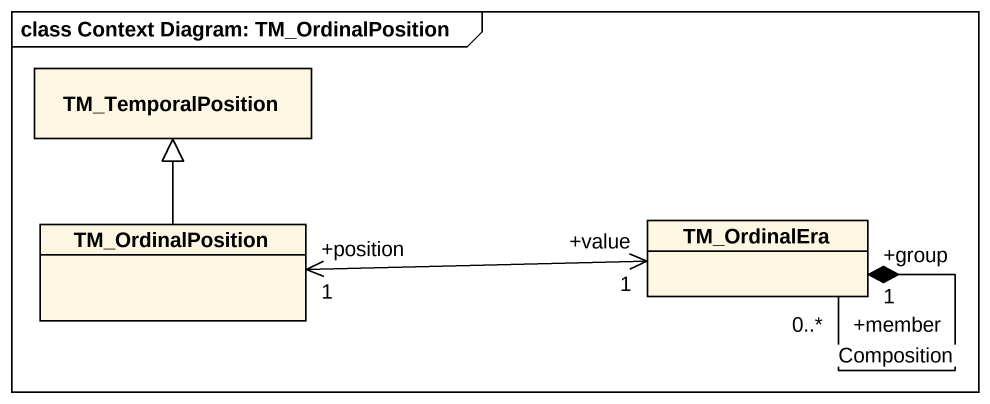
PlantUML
@startuml
mainframe class Context Diagram: TM_OrdinalPosition
hide circle
hide empty members
class TM_TemporalPosition
class TM_OrdinalPosition
class TM_OrdinalEra
TM_OrdinalPosition -up-|> TM_TemporalPosition
TM_OrdinalPosition "+position\n1" <-right-> "+value\n1" TM_OrdinalEra
TM_OrdinalEra "+member\n0..*" --* "+group\n1" TM_OrdinalEra : Composition
@enduml
